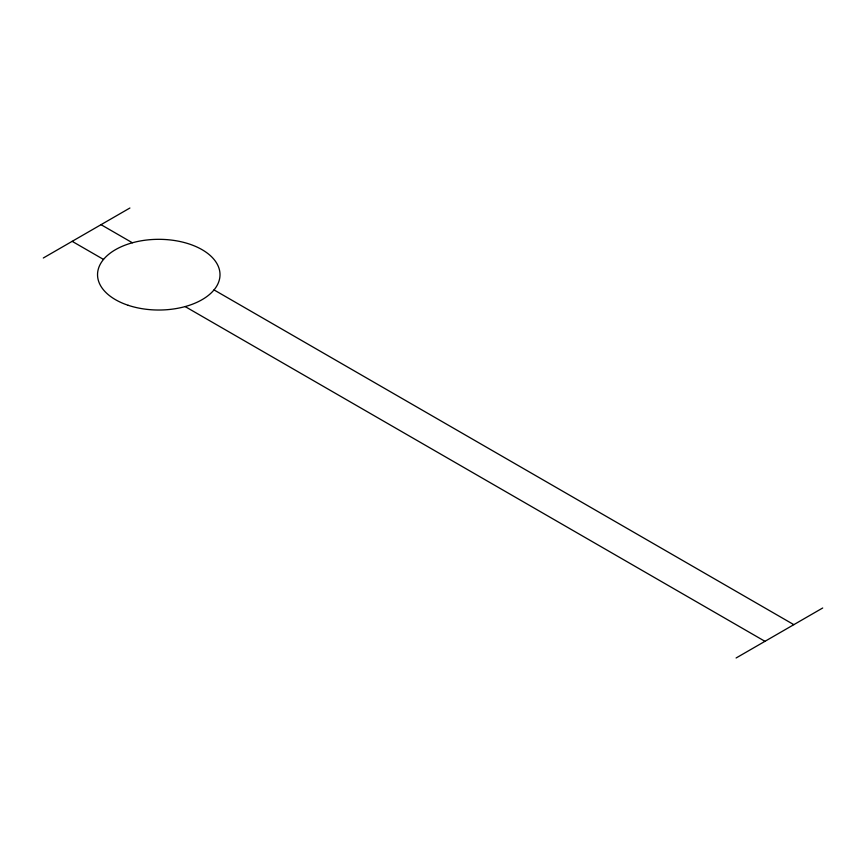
<?xml version="1.0" encoding="UTF-8"?>
<svg xmlns="http://www.w3.org/2000/svg" width="866" height="866" viewBox="0 0 866 866"><rect width="100%" height="100%" fill="white"/><g stroke="black" fill="none" stroke-linecap="round" stroke-linejoin="round"><path stroke-width="1.3" d="M43.3 258.003L129.9 208.013M736.1 657.987L822.7 607.997M101.03 224.673L132.379 242.772M214.021 289.904L793.83 624.657M72.17 241.343L103.509 259.432M185.162 306.575L764.97 641.327M128.146 305.287A61.237 35.354 0 0 0 220.007 274.674A61.237 35.354 0 0 0 128.146 244.06A61.237 35.354 0 0 0 128.146 305.287"/></g></svg>
